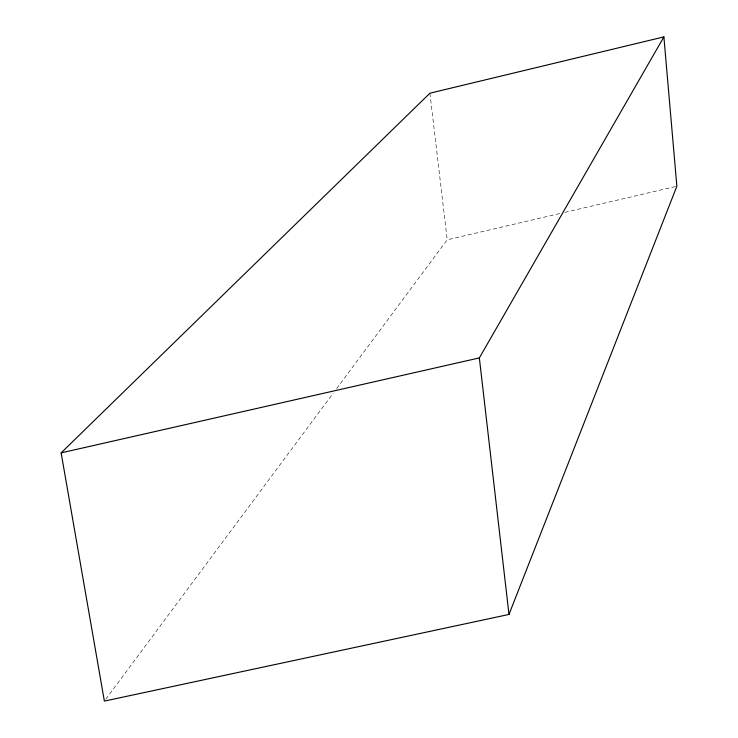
<?xml version="1.0" encoding="UTF-8"?>
<svg xmlns="http://www.w3.org/2000/svg" width="738" height="738" viewBox="0 0 738 738"><rect width="100%" height="100%" fill="white"/><g stroke="black" fill="none" stroke-linecap="round" stroke-linejoin="round"><path stroke-width="0.55" stroke-dasharray="3.69 2.77" d="M105.746 699.255L333.161 393.253M336.602 388.631L447.219 239.795L560.363 213.402M564.838 212.359L675.74 186.493M429.913 93.2L447.219 239.795"/><path stroke-width="1.11" d="M508.989 614.44L676.866 186.234L663.886 36.9L429.913 93.2L61.134 452.874L104.372 701.1L508.989 614.44L479.349 357.912L663.886 36.9M61.134 452.874L479.349 357.912"/></g></svg>
